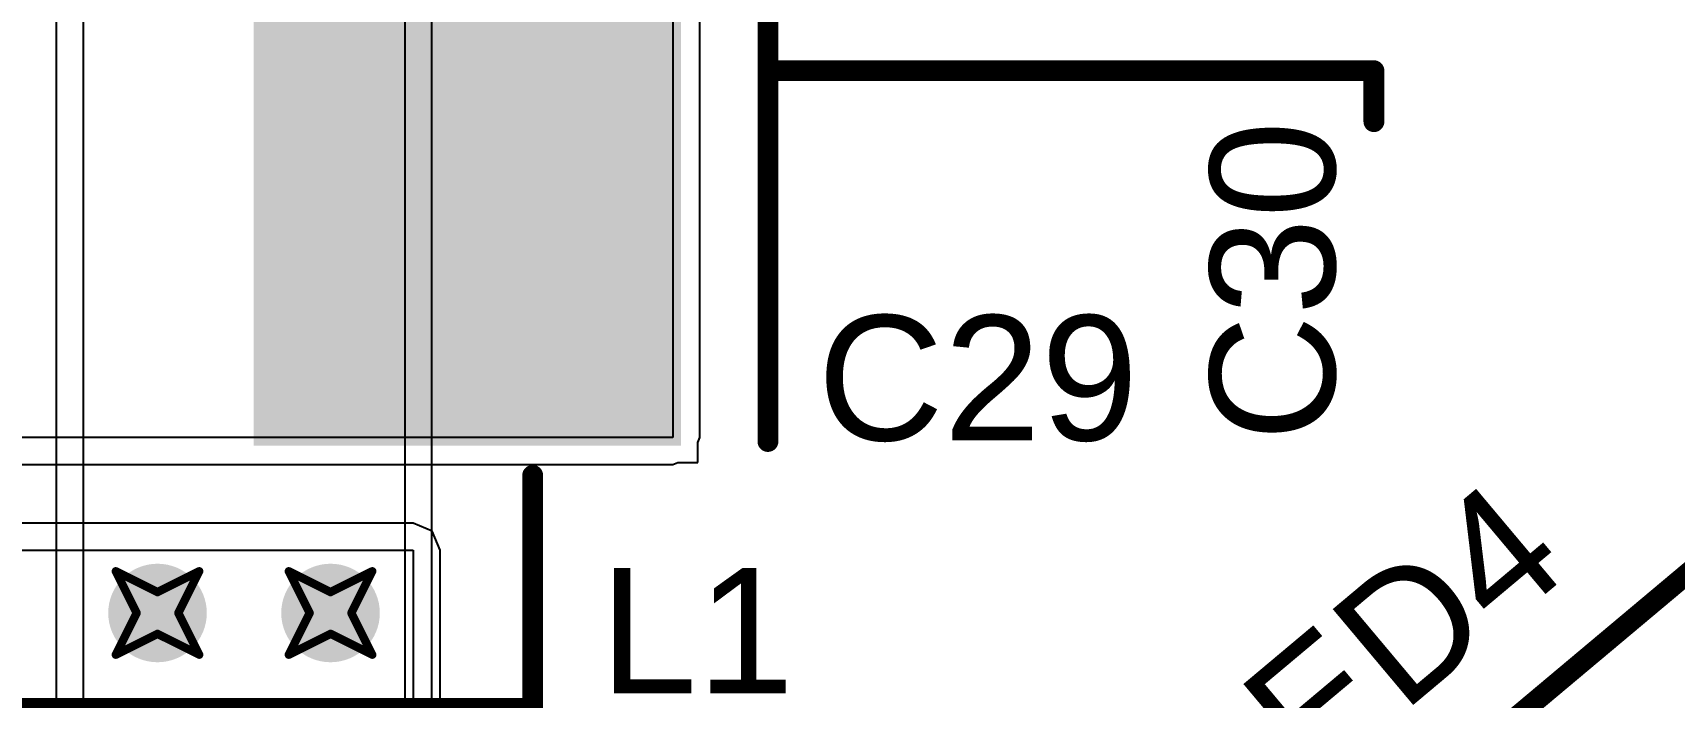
# Model space of a CAD drawing. Header units: inches. Extents: x -5 to 247, y -53 to 67.
# Drawn here: x 37.26 to 47.25, y -41.1 to -37.06 of the extents above; entities that cross this region are included whole.
import ezdxf

# ---------------------------------------------------------------- set-up
doc = ezdxf.new("R2010")
doc.units = ezdxf.units.IN
for name, color, linetype in [('Board Outline', 216, 'Continuous'), ('Bottom Layer', 5, 'Continuous'), ('Drill Drawing', 1, 'Continuous'), ('Top Layer', 1, 'Continuous'), ('Top Overlay', 2, 'Continuous'), ('Top Paste', 8, 'Continuous'), ('Top Solder', 216, 'Continuous'), ('Via Holes', 16, 'Continuous')]:
    doc.layers.add(name, color=color, linetype=linetype)
doc.styles.add('Arial', font='', dxfattribs={"height": 0.2})
doc.styles.get('Arial').set_extended_font_data('Arial')

# ---------------------------------------------------------------- blocks, each defined once
blk = doc.blocks.new('HMS0603_2R2_14')
at = {"layer": 'Top Layer'}
for points in [[(-4.5521, 1.65), (-2.0521, 1.65), (-2.0521, -1.65), (-4.5521, -1.65)], [(2.0521, 1.65), (4.5521, 1.65), (4.5521, -1.65), (2.0521, -1.65)]]:
    blk.add_hatch(color=1, dxfattribs=at).paths.add_polyline_path(points)
at = {"layer": 'Top Paste'}
for points in [[(-4.5521, 1.65), (-2.0521, 1.65), (-2.0521, -1.65), (-4.5521, -1.65)], [(2.0521, 1.65), (4.5521, 1.65), (4.5521, -1.65), (2.0521, -1.65)]]:
    blk.add_hatch(color=8, dxfattribs=at).paths.add_polyline_path(points)
at = {"layer": 'Top Solder'}
for points in [[(-4.6029, 1.7008), (-2.0013, 1.7008), (-2.0013, -1.7008), (-4.6029, -1.7008)], [(2.0013, 1.7008), (4.6029, 1.7008), (4.6029, -1.7008), (2.0013, -1.7008)]]:
    blk.add_hatch(color=216, dxfattribs=at).paths.add_polyline_path(points)
at = {"layer": 'Top Overlay'}
for points in [[(-3.7, 3.3, 0.127, 0.127, 0), (3.7, 3.3, 0.127, 0.127, 0)], [(-3.7, 1.8811, 0.127, 0.127, 0), (-3.7, 3.3, 0.127, 0.127, 0)], [(3.7, 1.8811, 0.127, 0.127, 0), (3.7, 3.3, 0.127, 0.127, 0)], [(-3.7, -3.3, 0.127, 0.127, 0), (-3.7, -1.8811, 0.127, 0.127, 0)], [(3.7, -3.3, 0.127, 0.127, 0), (3.7, -1.8811, 0.127, 0.127, 0)], [(-3.7, -3.3, 0.127, 0.127, 0), (3.7, -3.3, 0.127, 0.127, 0)]]:
    blk.add_lwpolyline(points, format="xyseb", dxfattribs=at)
for points in [[(-3.7317, 3.3, 0.0635, 0.0635, 1), (-3.6682, 3.3, 0.0635, 0.0635, 1)], [(-3.7317, 3.3, 0.0635, 0.0635, 1), (-3.6682, 3.3, 0.0635, 0.0635, 1)], [(3.6682, 3.3, 0.0635, 0.0635, 1), (3.7317, 3.3, 0.0635, 0.0635, 1)], [(3.6682, 3.3, 0.0635, 0.0635, 1), (3.7317, 3.3, 0.0635, 0.0635, 1)], [(-3.7317, 1.8811, 0.0635, 0.0635, 1), (-3.6682, 1.8811, 0.0635, 0.0635, 1)], [(3.6682, 1.8811, 0.0635, 0.0635, 1), (3.7317, 1.8811, 0.0635, 0.0635, 1)], [(-3.7317, -1.8811, 0.0635, 0.0635, 1), (-3.6682, -1.8811, 0.0635, 0.0635, 1)], [(3.6682, -1.8811, 0.0635, 0.0635, 1), (3.7317, -1.8811, 0.0635, 0.0635, 1)], [(-3.7317, -3.3, 0.0635, 0.0635, 1), (-3.6682, -3.3, 0.0635, 0.0635, 1)], [(-3.7317, -3.3, 0.0635, 0.0635, 1), (-3.6682, -3.3, 0.0635, 0.0635, 1)], [(3.6682, -3.3, 0.0635, 0.0635, 1), (3.7317, -3.3, 0.0635, 0.0635, 1)], [(3.6682, -3.3, 0.0635, 0.0635, 1), (3.7317, -3.3, 0.0635, 0.0635, 1)]]:
    blk.add_lwpolyline(points, format="xyseb", close=True, dxfattribs=at)
blk = doc.blocks.new('WS2812B_XF02_W_74')
at = {"layer": 'Top Layer'}
for points in [[(-3.25, 2.15), (-1.75, 2.15), (-1.75, 1.15), (-3.25, 1.15)], [(3.25, 1.15), (1.75, 1.15), (1.75, 2.15), (3.25, 2.15)], [(-3.25, -1.15), (-1.75, -1.15), (-1.75, -2.15), (-3.25, -2.15)], [(1.75, -1.15), (3.25, -1.15), (3.25, -2.15), (1.75, -2.15)]]:
    blk.add_hatch(color=1, dxfattribs=at).paths.add_polyline_path(points)
at = {"layer": 'Top Paste'}
for points in [[(-3.25, 2.15), (-1.75, 2.15), (-1.75, 1.15), (-3.25, 1.15)], [(3.25, 1.15), (1.75, 1.15), (1.75, 2.15), (3.25, 2.15)], [(-3.25, -1.15), (-1.75, -1.15), (-1.75, -2.15), (-3.25, -2.15)], [(1.75, -1.15), (3.25, -1.15), (3.25, -2.15), (1.75, -2.15)]]:
    blk.add_hatch(color=8, dxfattribs=at).paths.add_polyline_path(points)
at = {"layer": 'Top Solder'}
for points in [[(-3.3516, 2.2516), (-1.6484, 2.2516), (-1.6484, 1.0484), (-3.3516, 1.0484)], [(3.3516, 1.0484), (1.6484, 1.0484), (1.6484, 2.2516), (3.3516, 2.2516)], [(-3.3516, -1.0484), (-1.6484, -1.0484), (-1.6484, -2.2516), (-3.3516, -2.2516)], [(1.6484, -1.0484), (3.3516, -1.0484), (3.3516, -2.2516), (1.6484, -2.2516)]]:
    blk.add_hatch(color=216, dxfattribs=at).paths.add_polyline_path(points)
at = {"layer": 'Top Overlay'}
for points in [[(-2.5, 2.5508, 0.127, 0.127, 0), (2.5, 2.5508, 0.127, 0.127, 0)], [(-3.556, 1.8034, 0.254, 0.254, 0), (-3.556, 1.5494, 0.254, 0.254, 0)], [(-3.556, 1.8034, 0.254, 0.254, 0), (-3.429, 1.6764, 0.254, 0.254, 0)], [(-3.556, 1.5494, 0.254, 0.254, 0), (-3.429, 1.6764, 0.254, 0.254, 0)], [(-2.5, -2.5508, 0.127, 0.127, 0), (2.5, -2.5508, 0.127, 0.127, 0)]]:
    blk.add_lwpolyline(points, format="xyseb", dxfattribs=at)
for points in [[(-2.5317, 2.5508, 0.0635, 0.0635, 1), (-2.4682, 2.5508, 0.0635, 0.0635, 1)], [(2.4682, 2.5508, 0.0635, 0.0635, 1), (2.5317, 2.5508, 0.0635, 0.0635, 1)], [(-3.6195, 1.8034, 0.127, 0.127, 1), (-3.4925, 1.8034, 0.127, 0.127, 1)], [(-3.6195, 1.8034, 0.127, 0.127, 1), (-3.4925, 1.8034, 0.127, 0.127, 1)], [(-3.4925, 1.6764, 0.127, 0.127, 1), (-3.3655, 1.6764, 0.127, 0.127, 1)], [(-3.4925, 1.6764, 0.127, 0.127, 1), (-3.3655, 1.6764, 0.127, 0.127, 1)], [(-3.6195, 1.5494, 0.127, 0.127, 1), (-3.4925, 1.5494, 0.127, 0.127, 1)], [(-3.6195, 1.5494, 0.127, 0.127, 1), (-3.4925, 1.5494, 0.127, 0.127, 1)], [(-2.5318, -2.5508, 0.0635, 0.0635, 1), (-2.4683, -2.5508, 0.0635, 0.0635, 1)], [(2.4682, -2.5508, 0.0635, 0.0635, 1), (2.5317, -2.5508, 0.0635, 0.0635, 1)]]:
    blk.add_lwpolyline(points, format="xyseb", close=True, dxfattribs=at)

msp = doc.modelspace()

# ---------------------------------------------------------------- hatches: boundary and pattern name
at = {"layer": 'Bottom Layer'}
h = msp.add_hatch(color=5, dxfattribs=at)
edge = h.paths.add_edge_path()
edge.add_arc((38.0179, -40.5905), 0.3, 0, 360)
h = msp.add_hatch(color=5, dxfattribs=at)
edge = h.paths.add_edge_path()
edge.add_arc((39.071, -40.5905), 0.3, 0, 360)
at = {"layer": 'Top Layer'}
h = msp.add_hatch(color=1, dxfattribs=at)
edge = h.paths.add_edge_path()
edge.add_arc((38.0179, -40.5905), 0.3, 0, 360)
h = msp.add_hatch(color=1, dxfattribs=at)
edge = h.paths.add_edge_path()
edge.add_arc((39.071, -40.5905), 0.3, 0, 360)
at = {"layer": 'Via Holes'}
h = msp.add_hatch(color=7, dxfattribs=at)
edge = h.paths.add_edge_path()
edge.add_arc((38.0179, -40.5905), 0.15, 0, 360)
h = msp.add_hatch(color=7, dxfattribs=at)
edge = h.paths.add_edge_path()
edge.add_arc((39.071, -40.5905), 0.15, 0, 360)

# ---------------------------------------------------------------- linework, layer by layer
at = {"layer": 'Board Outline'}
msp.add_lwpolyline([(49.772, 6.3476, 0.254, 0.254, -0.6504), (32.1175, -53.0547, 0.254, 0.254, 0)], format="xyseb", dxfattribs=at)
at = {"layer": 'Bottom Layer'}
for p, q in [((37.4016, -33.9258), (37.4016, -41.8338)), ((37.5666, -41.8338), (37.5666, -33.9258)), ((39.5224, -34.6439), (39.5224, -41.8338)), ((39.6874, -41.8338), (39.6874, -34.7122))]:
    msp.add_line(p, q, dxfattribs=at)
msp.add_lwpolyline([(48.4505, -39.1713, 0.381, 0.381, -0.411701), (35.5496, -50.623, 0.381, 0.381, 0)], format="xyseb", dxfattribs=at)
at = {"layer": 'Drill Drawing'}
for points in [[(37.7639, -40.3365, 0.0508, 0.0508, 0), (38.0179, -40.4635, 0.0508, 0.0508, 0)], [(37.7639, -40.3365, 0.0508, 0.0508, 0), (37.8909, -40.5905, 0.0508, 0.0508, 0)], [(38.0179, -40.4635, 0.0508, 0.0508, 0), (38.2719, -40.3365, 0.0508, 0.0508, 0)], [(38.1449, -40.5905, 0.0508, 0.0508, 0), (38.2719, -40.3365, 0.0508, 0.0508, 0)], [(38.817, -40.3365, 0.0508, 0.0508, 0), (39.071, -40.4635, 0.0508, 0.0508, 0)], [(38.817, -40.3365, 0.0508, 0.0508, 0), (38.944, -40.5905, 0.0508, 0.0508, 0)], [(39.071, -40.4635, 0.0508, 0.0508, 0), (39.325, -40.3365, 0.0508, 0.0508, 0)], [(39.198, -40.5905, 0.0508, 0.0508, 0), (39.325, -40.3365, 0.0508, 0.0508, 0)], [(37.7639, -40.8445, 0.0508, 0.0508, 0), (37.8909, -40.5905, 0.0508, 0.0508, 0)], [(38.1449, -40.5905, 0.0508, 0.0508, 0), (38.2719, -40.8445, 0.0508, 0.0508, 0)], [(38.817, -40.8445, 0.0508, 0.0508, 0), (38.944, -40.5905, 0.0508, 0.0508, 0)], [(39.198, -40.5905, 0.0508, 0.0508, 0), (39.325, -40.8445, 0.0508, 0.0508, 0)], [(37.7639, -40.8445, 0.0508, 0.0508, 0), (38.0179, -40.7175, 0.0508, 0.0508, 0)], [(38.0179, -40.7175, 0.0508, 0.0508, 0), (38.2719, -40.8445, 0.0508, 0.0508, 0)], [(38.817, -40.8445, 0.0508, 0.0508, 0), (39.071, -40.7175, 0.0508, 0.0508, 0)], [(39.071, -40.7175, 0.0508, 0.0508, 0), (39.325, -40.8445, 0.0508, 0.0508, 0)]]:
    msp.add_lwpolyline(points, format="xyseb", dxfattribs=at)
for points in [[(37.7512, -40.3365, 0.0254, 0.0254, 1), (37.7766, -40.3365, 0.0254, 0.0254, 1)], [(37.7512, -40.3365, 0.0254, 0.0254, 1), (37.7766, -40.3365, 0.0254, 0.0254, 1)], [(38.2592, -40.3365, 0.0254, 0.0254, 1), (38.2846, -40.3365, 0.0254, 0.0254, 1)], [(38.2592, -40.3365, 0.0254, 0.0254, 1), (38.2846, -40.3365, 0.0254, 0.0254, 1)], [(38.8043, -40.3365, 0.0254, 0.0254, 1), (38.8297, -40.3365, 0.0254, 0.0254, 1)], [(38.8043, -40.3365, 0.0254, 0.0254, 1), (38.8297, -40.3365, 0.0254, 0.0254, 1)], [(39.3123, -40.3365, 0.0254, 0.0254, 1), (39.3377, -40.3365, 0.0254, 0.0254, 1)], [(39.3123, -40.3365, 0.0254, 0.0254, 1), (39.3377, -40.3365, 0.0254, 0.0254, 1)], [(38.0052, -40.4635, 0.0254, 0.0254, 1), (38.0306, -40.4635, 0.0254, 0.0254, 1)], [(38.0052, -40.4635, 0.0254, 0.0254, 1), (38.0306, -40.4635, 0.0254, 0.0254, 1)], [(39.0583, -40.4635, 0.0254, 0.0254, 1), (39.0837, -40.4635, 0.0254, 0.0254, 1)], [(39.0583, -40.4635, 0.0254, 0.0254, 1), (39.0837, -40.4635, 0.0254, 0.0254, 1)], [(37.8782, -40.5905, 0.0254, 0.0254, 1), (37.9036, -40.5905, 0.0254, 0.0254, 1)], [(37.8782, -40.5905, 0.0254, 0.0254, 1), (37.9036, -40.5905, 0.0254, 0.0254, 1)], [(38.1322, -40.5905, 0.0254, 0.0254, 1), (38.1576, -40.5905, 0.0254, 0.0254, 1)], [(38.1322, -40.5905, 0.0254, 0.0254, 1), (38.1576, -40.5905, 0.0254, 0.0254, 1)], [(38.9313, -40.5905, 0.0254, 0.0254, 1), (38.9567, -40.5905, 0.0254, 0.0254, 1)], [(38.9313, -40.5905, 0.0254, 0.0254, 1), (38.9567, -40.5905, 0.0254, 0.0254, 1)], [(39.1853, -40.5905, 0.0254, 0.0254, 1), (39.2107, -40.5905, 0.0254, 0.0254, 1)], [(39.1853, -40.5905, 0.0254, 0.0254, 1), (39.2107, -40.5905, 0.0254, 0.0254, 1)], [(38.0052, -40.7175, 0.0254, 0.0254, 1), (38.0306, -40.7175, 0.0254, 0.0254, 1)], [(38.0052, -40.7175, 0.0254, 0.0254, 1), (38.0306, -40.7175, 0.0254, 0.0254, 1)], [(39.0583, -40.7175, 0.0254, 0.0254, 1), (39.0837, -40.7175, 0.0254, 0.0254, 1)], [(39.0583, -40.7175, 0.0254, 0.0254, 1), (39.0837, -40.7175, 0.0254, 0.0254, 1)], [(37.7512, -40.8445, 0.0254, 0.0254, 1), (37.7766, -40.8445, 0.0254, 0.0254, 1)], [(37.7512, -40.8445, 0.0254, 0.0254, 1), (37.7766, -40.8445, 0.0254, 0.0254, 1)], [(38.2592, -40.8445, 0.0254, 0.0254, 1), (38.2846, -40.8445, 0.0254, 0.0254, 1)], [(38.2592, -40.8445, 0.0254, 0.0254, 1), (38.2846, -40.8445, 0.0254, 0.0254, 1)], [(38.8043, -40.8445, 0.0254, 0.0254, 1), (38.8297, -40.8445, 0.0254, 0.0254, 1)], [(38.8043, -40.8445, 0.0254, 0.0254, 1), (38.8297, -40.8445, 0.0254, 0.0254, 1)], [(39.3123, -40.8445, 0.0254, 0.0254, 1), (39.3377, -40.8445, 0.0254, 0.0254, 1)], [(39.3123, -40.8445, 0.0254, 0.0254, 1), (39.3377, -40.8445, 0.0254, 0.0254, 1)]]:
    msp.add_lwpolyline(points, format="xyseb", close=True, dxfattribs=at)
at = {"layer": 'Top Layer'}
for p, q in [((41.1535, -36.2214), (41.1535, -39.5214)), ((41.3185, -39.5214), (41.3185, -36.2214)), ((41.1535, -39.5214), (37.0723, -39.5214)), ((41.3059, -39.5517), (41.3185, -39.5214)), ((41.3059, -39.6738), (41.3059, -39.5517)), ((37.0723, -39.6864), (41.1535, -39.6864)), ((41.1535, -39.6864), (41.1839, -39.6738)), ((41.1839, -39.6738), (41.3059, -39.6738)), ((39.5732, -40.0432), (37.0723, -40.0432)), ((39.6898, -40.0916), (39.5732, -40.0432)), ((39.7382, -40.2082), (39.6898, -40.0916)), ((35.5604, -40.2082), (39.5732, -40.2082)), ((39.5732, -40.2082), (39.5732, -41.8338)), ((39.7382, -41.8338), (39.7382, -40.2082))]:
    msp.add_line(p, q, dxfattribs=at)
at = {"layer": 'Top Overlay'}
for points in [[(41.7333, -37.2883, 0.127, 0.127, 0), (41.7333, -34.3257, 0.127, 0.127, 0)], [(41.7333, -39.5461, 0.127, 0.127, 0), (41.7333, -37.2883, 0.127, 0.127, 0)], [(41.7333, -37.2883, 0.127, 0.127, 0), (45.4217, -37.2883, 0.127, 0.127, 0)], [(45.4217, -37.5985, 0.127, 0.127, 0), (45.4217, -37.2883, 0.127, 0.127, 0)]]:
    msp.add_lwpolyline(points, format="xyseb", dxfattribs=at)
for points in [[(41.7016, -37.2883, 0.0635, 0.0635, 1), (41.7651, -37.2883, 0.0635, 0.0635, 1)], [(41.7016, -37.2883, 0.0635, 0.0635, 1), (41.7651, -37.2883, 0.0635, 0.0635, 1)], [(41.7016, -37.2883, 0.0635, 0.0635, 1), (41.7651, -37.2883, 0.0635, 0.0635, 1)], [(45.39, -37.2883, 0.0635, 0.0635, 1), (45.4535, -37.2883, 0.0635, 0.0635, 1)], [(45.39, -37.2883, 0.0635, 0.0635, 1), (45.4535, -37.2883, 0.0635, 0.0635, 1)], [(45.39, -37.5985, 0.0635, 0.0635, 1), (45.4535, -37.5985, 0.0635, 0.0635, 1)], [(41.7016, -39.5461, 0.0635, 0.0635, 1), (41.7651, -39.5461, 0.0635, 0.0635, 1)]]:
    msp.add_lwpolyline(points, format="xyseb", close=True, dxfattribs=at)

# ---------------------------------------------------------------- block references
msp.add_blockref('HMS0603_2R2_14', (36.6015, -37.8714))
at = {"rotation": 40}
msp.add_blockref('WS2812B_XF02_W_74', (47.6829, -43.3844), dxfattribs=at)

# ---------------------------------------------------------------- texts
at = {"layer": 'Top Overlay', "style": 'Arial'}
for s, rotation, p in [('C30', 90, (45.1849, -39.5461)), ('LED4', 40, (44.5967, -42.0435))]:
    msp.add_text(s, height=0.762, rotation=rotation, dxfattribs=at).set_placement(p)
for s, p in [('C29', (42.0345, -39.5396)), ('L1', (40.7099, -41.0791))]:
    msp.add_text(s, height=0.762, dxfattribs=at).set_placement(p)

doc.saveas('drawing.dxf')
